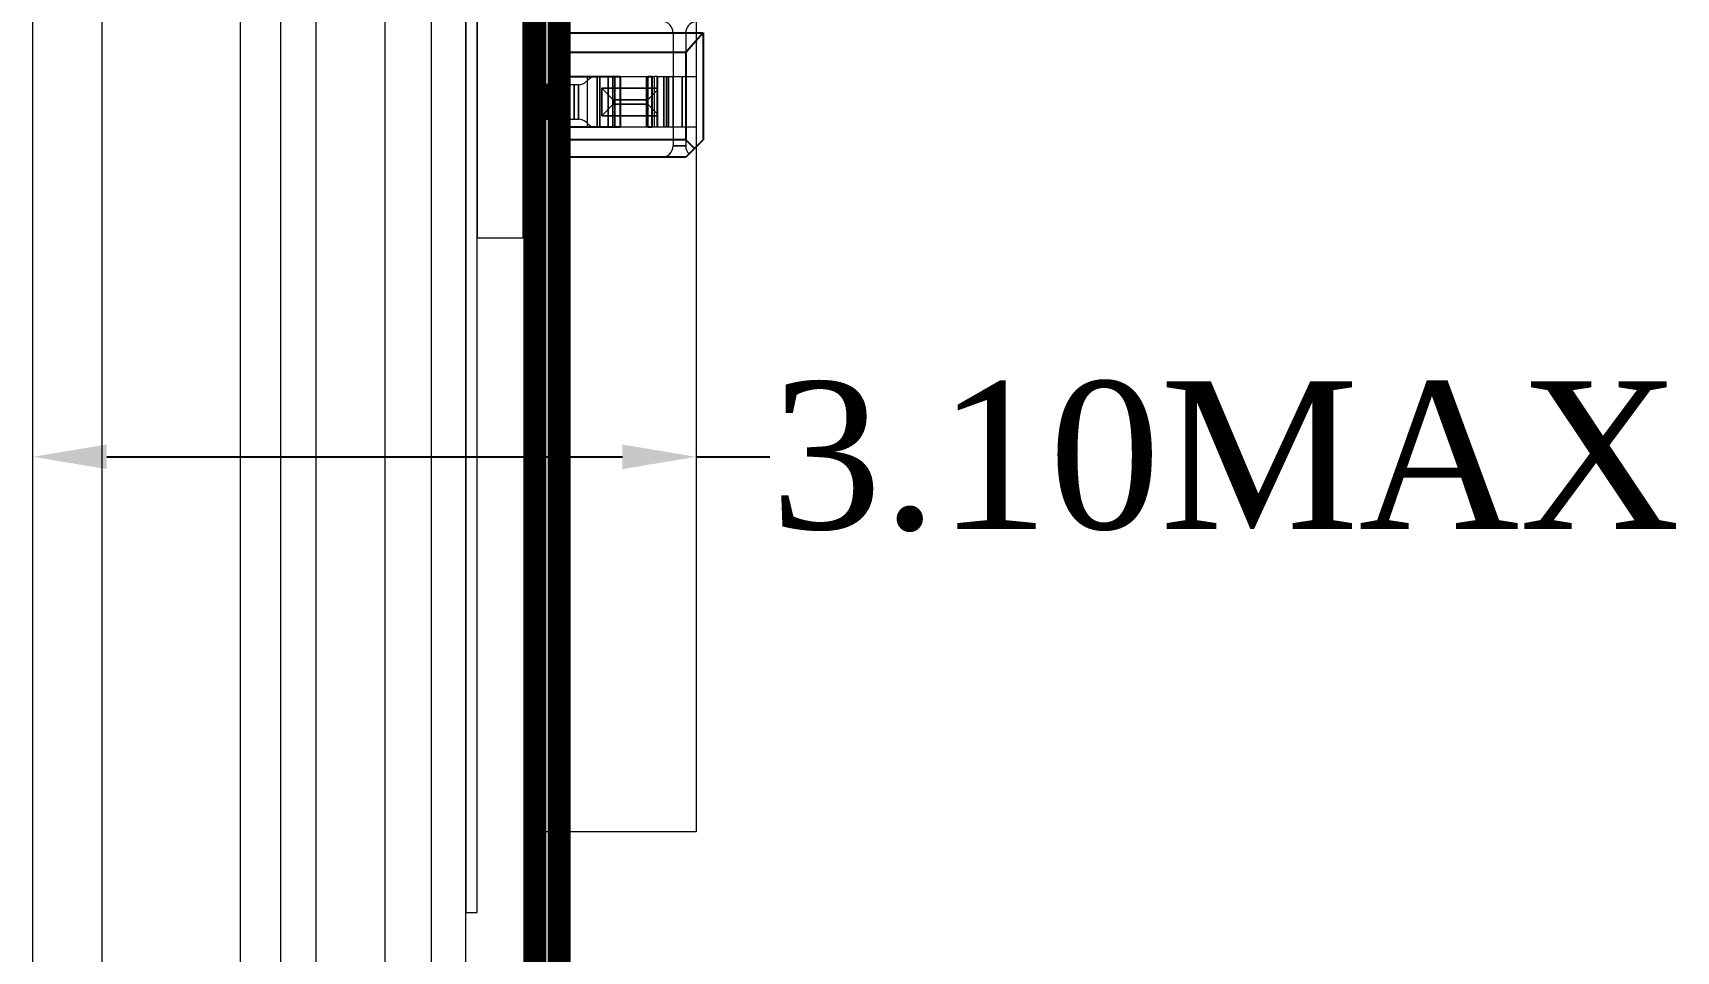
# Model space of a CAD drawing. Header units: millimetres. Extents: x 1403 to 2179, y 158 to 345.
# Drawn here: x 2070.35 to 2077.48, y 286.53 to 290.51 of the extents above; entities that cross this region are included whole.
import ezdxf

# ---------------------------------------------------------------- set-up
doc = ezdxf.new("R2010")
doc.units = ezdxf.units.MM
doc.layers.get('0').update_dxf_attribs({"lineweight": 5})
doc.layers.get('Defpoints').update_dxf_attribs({"lineweight": 5})
for name, color, linetype, lineweight in [('DIM', 3, 'Continuous', 5), ('Encap', 210, 'Continuous', 5), ('FPC', 50, 'Continuous', 5), ('ITO', 2, 'Continuous', 5), ('Layer0000', 7, 'Continuous', 25), ('lens', 6, 'Continuous', 13), ('POL', 202, 'Continuous', 5), ('TAPE-Form', 32, 'Continuous', 5)]:
    doc.layers.add(name, color=color, linetype=linetype, lineweight=lineweight)
doc.layers.add('TP-FPC', color=43, linetype='Continuous')
doc.styles.add('标注', font='times.ttf')
doc.dimstyles.new('标注', dxfattribs={"dimscale": 0, "dimtxt": 0.8, "dimasz": 0.4, "dimexe": 0.2, "dimexo": 0.2, "dimgap": 0.09, "dimtad": 0, "dimzin": 0, "dimdsep": 46, "dimtxsty": '标注', "dimcen": 0, "dimclrd": 181, "dimclre": 181, "dimclrt": 3, "dimadec": 0, "dimazin": 0, "dimtfac": 1, "dimtofl": 0, "dimtmove": 0, "dimatfit": 3, "dimfxl": 0.5, "dimtolj": 1, "dimtzin": 0, "dimarcsym": 0})

# ---------------------------------------------------------------- blocks, each defined once
blk = doc.blocks.new('R110A4K-001-PNL-V01-B')
at = {"layer": 'Encap', "lineweight": 5}
blk.add_lwpolyline([(271.7124, 294.7239), (271.4124, 294.7239), (271.4124, 266.6739), (271.7124, 266.6739)], close=True, dxfattribs=at)
at = {"layer": 'ITO', "lineweight": 5}
blk.add_lwpolyline([(271.7124, 294.7239), (271.9124, 294.7239), (271.9124, 263.7839), (271.7124, 263.7839)], close=True, dxfattribs=at)
blk = doc.blocks.new('R110A4K-001-POL-V01-B')
at = {"layer": 'POL', "lineweight": 5}
blk.add_lwpolyline([(455.7137, 294.5739), (455.8667, 294.5739), (455.8667, 267.3739), (455.7137, 267.3739)], close=True, dxfattribs=at)
at = {"layer": 'DIM', "lineweight": 5}
blk.add_blockref('R110A4K-001-PNL-V01-B', (184.4543, 0), dxfattribs=at)
blk = doc.blocks.new('R110A4K-001-FOAM-V01-B')
at = {"layer": 'TAPE-Form', "lineweight": 5}
for p, q in [((643.7185, 292.5124), (643.7185, 262.1724)), ((643.8685, 262.1724), (643.8685, 292.5124))]:
    blk.add_line(p, q, dxfattribs=at)
blk = doc.blocks.new('R110A4K-001-NH5-CVL-V01-B')
at = {"layer": 'lens', "linetype": 'Continuous'}
blk.add_lwpolyline([(1724.8237, 306.7832), (1724.8229, 267.8086, -0.414214), (1724.5229, 268.1086), (1724.5237, 306.4832, -0.414214), (1724.8237, 306.7832), (1725.3229, 306.7832), (1725.4237, 306.6824), (1725.4229, 267.9086), (1725.3229, 267.8086), (1724.8229, 267.8086)], format="xyb", dxfattribs=at)
blk = doc.blocks.new('*D144')
at = {"layer": 'Defpoints', "color": 0, "lineweight": 5, "transparency": 16777216}
for p in [(2070.3487, 288.6745), (2073.2269, 288.6745), (2073.2269, 288.6745)]:
    blk.add_point(p, dxfattribs=at)
at = {"layer": 'DIM', "color": 181, "lineweight": -2, "transparency": 16777216}
for p, q in [((2073.2269, 288.8345), (2073.2269, 288.8345)), ((2070.6687, 288.6745), (2072.9069, 288.6745)), ((2073.2269, 288.6745), (2073.5469, 288.6745))]:
    blk.add_line(p, q, dxfattribs=at)
at = {"layer": 'DIM', "color": 181, "lineweight": 5, "transparency": 16777216}
for points in [[(2070.6687, 288.7278), (2070.6687, 288.6211), (2070.3487, 288.6745)], [(2072.9069, 288.7278), (2072.9069, 288.6211), (2073.2269, 288.6745)]]:
    blk.add_solid(points, dxfattribs=at)
at = {"layer": 'DIM', "color": 3, "lineweight": 5, "transparency": 16777216, "insert": (2075.5236, 288.6745), "char_height": 0.64, "attachment_point": 5, "style": '标注'}
blk.add_mtext('\\A1;3.10MAX', dxfattribs=at)
blk = doc.blocks.new('A$C6FB60D6E')
at = {"layer": 'Layer0000', "color": 0, "linetype": 'ByBlock', "lineweight": 25}
for p, q in [((0, -6.165), (0, -5.515)), ((0.04, -5.515), (0.04, -5.94)), ((0.04, -6.025), (0.04, -5.94)), ((0.04, -5.94), (0.66, -5.94)), ((0.66, -5.94), (0.585, -6.025)), ((0.66, -5.94), (0.66, -6.405)), ((0.585, -6.025), (0.04, -6.025)), ((0.04, -6.13), (0.04, -6.025)), ((0.585, -6.025), (0.585, -6.405)), ((0.04, -6.13), (0.3, -6.13)), ((0.04, -6.165), (0.04, -6.13)), ((0.3, -6.13), (0.3, -6.35)), ((0.4203, -6.13), (0.4393, -6.13)), ((-0.02, -6.165), (-0.02, -6.315)), ((0.04, -6.165), (-0.02, -6.165)), ((0.04, -6.315), (0.04, -6.165)), ((0.04, -6.315), (-0.02, -6.315)), ((0, -6.48), (0, -6.315)), ((0.04, -6.35), (0.04, -6.315)), ((0.3, -6.35), (0.04, -6.35)), ((0.04, -6.405), (0.04, -6.35)), ((0.585, -6.405), (0.04, -6.405)), ((0.04, -6.48), (0.04, -6.405)), ((0.4393, -6.35), (0.4203, -6.35)), ((0.585, -6.405), (0.6225, -6.4425)), ((0.66, -6.405), (0.6225, -6.4425)), ((0.04, -6.48), (0, -6.48)), ((0.585, -6.48), (0.04, -6.48)), ((0.6225, -6.4425), (0.585, -6.48))]:
    blk.add_line(p, q, dxfattribs=at)
at = {"layer": 'Layer0000', "color": 0, "linetype": 'ByBlock', "lineweight": 18}
for p, q in [((0.04, -6.48), (0.04, -5.515)), ((0.66, -5.94), (0.04, -5.94)), ((0.585, -5.94), (0.53, -5.94)), ((0.585, -5.94), (0.53, -5.94)), ((0.53, -5.94), (0.53, -6.43)), ((0.585, -5.94), (0.585, -6.43)), ((0.585, -5.94), (0.585, -6.43)), ((0.585, -6.025), (0.66, -5.94)), ((0.04, -6.025), (0.585, -6.025)), ((0.585, -6.405), (0.585, -6.025)), ((0.04, -6.12), (0, -6.12)), ((0.04, -6.27), (0.04, -6.12)), ((0.3, -6.13), (0.04, -6.13)), ((0.1576, -6.13), (0.1576, -6.35)), ((0.2001, -6.35), (0.2001, -6.13)), ((0.2001, -6.13), (0.2001, -6.35)), ((0.2118, -6.13), (0.2118, -6.35)), ((0.2118, -6.35), (0.2118, -6.13)), ((0.2483, -6.35), (0.2483, -6.13)), ((0.2483, -6.13), (0.2483, -6.35)), ((0.2683, -6.35), (0.2683, -6.13)), ((0.2683, -6.13), (0.2683, -6.35)), ((0.2766, -6.35), (0.2766, -6.13)), ((0.2766, -6.13), (0.2766, -6.35)), ((0.3, -6.13), (0.415, -6.13)), ((0.3, -6.35), (0.3, -6.13)), ((0.415, -6.35), (0.415, -6.13)), ((0.415, -6.13), (0.415, -6.35)), ((0.415, -6.13), (0.4203, -6.13)), ((0.4203, -6.35), (0.4203, -6.13)), ((0.4203, -6.13), (0.4203, -6.35)), ((0.4364, -6.13), (0.4364, -6.35)), ((0.4393, -6.13), (0.4393, -6.35)), ((0.4393, -6.13), (0.4485, -6.13)), ((0.4605, -6.13), (0.4485, -6.13)), ((0.4485, -6.13), (0.4485, -6.35)), ((0.4605, -6.13), (0.4605, -6.35)), ((0.4605, -6.35), (0.4605, -6.13)), ((0.4605, -6.13), (0.4897, -6.13)), ((0.4624, -6.18), (0.4624, -6.13)), ((0.4624, -6.13), (0.4624, -6.35)), ((0.4897, -6.35), (0.4897, -6.13)), ((0.4897, -6.13), (0.4897, -6.35)), ((0.4897, -6.13), (0.5017, -6.13)), ((0.5017, -6.35), (0.5017, -6.13)), ((0.5017, -6.13), (0.5017, -6.35)), ((0.5017, -6.13), (0.53, -6.13)), ((0.51, -6.35), (0.51, -6.13)), ((0.51, -6.35), (0.51, -6.13)), ((0.51, -6.13), (0.51, -6.35)), ((0.51, -6.13), (0.51, -6.35)), ((0.53, -6.35), (0.53, -6.13)), ((0.53, -6.35), (0.53, -6.13)), ((0.53, -6.13), (0.53, -6.35)), ((0.53, -6.13), (0.53, -6.35)), ((0.53, -6.13), (0.63, -6.13)), ((0.57, -6.35), (0.57, -6.13)), ((0.57, -6.13), (0.57, -6.35)), ((0.63, -6.13), (0.63, -6.35)), ((0, -6.165), (0, -6.315)), ((0, -6.165), (0, -6.315)), ((0, -6.315), (0, -6.165)), ((0.04, -6.315), (0.04, -6.165)), ((0.04, -6.165), (0.06, -6.165)), ((0.06, -6.165), (0.06, -6.315)), ((0.1193, -6.165), (0.06, -6.165)), ((0.1, -6.165), (0.1, -6.315)), ((0.1, -6.315), (0.1, -6.165)), ((0.12, -6.315), (0.12, -6.165)), ((0.12, -6.165), (0.12, -6.315)), ((0.22, -6.18), (0.27, -6.23)), ((0.22, -6.18), (0.46, -6.18)), ((0.22, -6.3), (0.22, -6.18)), ((0.27, -6.23), (0.22, -6.18)), ((0.46, -6.18), (0.22, -6.18)), ((0.22, -6.18), (0.22, -6.3)), ((0.46, -6.19), (0.42, -6.23)), ((0.46, -6.19), (0.42, -6.23)), ((0.46, -6.18), (0.46, -6.3)), ((0.46, -6.18), (0.46, -6.19)), ((0.46, -6.19), (0.46, -6.29)), ((0, -6.27), (0.04, -6.27)), ((0.04, -6.27), (0, -6.27)), ((0.04, -6.42), (0.04, -6.27)), ((0.27, -6.25), (0.22, -6.3)), ((0.22, -6.3), (0.27, -6.25)), ((0.27, -6.23), (0.27, -6.25)), ((0.27, -6.23), (0.42, -6.23)), ((0.27, -6.25), (0.27, -6.23)), ((0.42, -6.23), (0.27, -6.23)), ((0.42, -6.25), (0.27, -6.25)), ((0.27, -6.25), (0.42, -6.25)), ((0.42, -6.23), (0.42, -6.25)), ((0.42, -6.25), (0.42, -6.23)), ((0.46, -6.29), (0.42, -6.25)), ((0.46, -6.29), (0.42, -6.25)), ((0.06, -6.315), (0.04, -6.315)), ((0.06, -6.315), (0.1193, -6.315)), ((0.46, -6.3), (0.22, -6.3)), ((0.22, -6.3), (0.46, -6.3)), ((0.46, -6.29), (0.46, -6.3)), ((0.4624, -6.35), (0.4624, -6.3)), ((0.04, -6.35), (0.3, -6.35)), ((0.04, -6.405), (0.585, -6.405)), ((0.415, -6.35), (0.3, -6.35)), ((0.4203, -6.35), (0.415, -6.35)), ((0.4485, -6.35), (0.4393, -6.35)), ((0.4605, -6.35), (0.4485, -6.35)), ((0.4897, -6.35), (0.4605, -6.35)), ((0.5017, -6.35), (0.4897, -6.35)), ((0.53, -6.35), (0.5017, -6.35)), ((0.63, -6.35), (0.53, -6.35)), ((0.6225, -6.4425), (0.585, -6.405)), ((0, -6.42), (0.04, -6.42)), ((0.04, -6.42), (0, -6.42)), ((0.04, -6.48), (0.04, -6.42)), ((0.53, -6.43), (0.585, -6.43)), ((0.585, -6.43), (0.53, -6.43))]:
    blk.add_line(p, q, dxfattribs=at)
for centre, radius, start, end in [((0.48, -5.94), 0.05, 0, 90), ((0.635, -5.94), 0.05, 104.47751, 180.00002), ((0.635, -5.94), 0.05, 116.5611, 180.00056), ((0.1957, -6.18), 0.05, 90, 135), ((0.1193, -6.115), 0.05, 270.81441, 315), ((0.1193, -6.365), 0.05, 45, 89.1856), ((0.1957, -6.3), 0.05, 225, 270), ((0.48, -6.43), 0.05, 270, 0), ((0.6329, -6.4309), 0.048, 178.9825, 226.0175), ((0.6329, -6.4309), 0.048, 178.9825, 226.0175)]:
    blk.add_arc(centre, radius, start, end, dxfattribs=at)

msp = doc.modelspace()

# ---------------------------------------------------------------- linework, layer by layer
at = {"color": 3}
msp.add_lwpolyline([(2072.4769, 296.8045), (2072.2769, 296.8045), (2072.2769, 289.6245), (2072.4769, 289.6245)], close=True, dxfattribs=at)
at = {"color": 6}
msp.add_lwpolyline([(2072.2769, 296.6545), (2072.2269, 296.6545), (2072.2269, 286.6971), (2072.2769, 286.6971)], close=True, dxfattribs=at)
at = {"color": 0}
msp.add_lwpolyline([(2072.5269, 295.0471), (2073.2269, 295.0471), (2073.2269, 287.0471), (2072.5269, 287.0471)], close=True, dxfattribs=at)
at = {"layer": 'FPC', "linetype": 'Continuous', "const_width": 0.1}
msp.add_lwpolyline([(2071.8419, 281.1251), (2071.8419, 279.7751, 0.414214), (2072.0419, 279.5751), (2072.1269, 279.5751, 0.414214), (2072.5269, 279.9751), (2072.5269, 296.9545)], format="xyb", dxfattribs=at)
at = {"layer": 'TP-FPC', "color": 2, "const_width": 0.1}
msp.add_lwpolyline([(2071.5369, 283.7151), (2071.5369, 279.9786, 0.414214), (2072.0369, 279.4786), (2072.1329, 279.4786, 0.414214), (2072.6329, 279.9786), (2072.6329, 294.0471)], format="xyb", dxfattribs=at)

# ---------------------------------------------------------------- block references
at = {"color": 0}
msp.add_blockref('A$C6FB60D6E', (2072.5969, 296.4545), dxfattribs=at)
at = {"layer": 'DIM', "lineweight": 5}
for name, p in [('R110A4K-001-NH5-CVL-V01-B', (345.8255, 5.9964)), ('R110A4K-001-POL-V01-B', (1615.7102, 16.5412)), ('R110A4K-001-FOAM-V01-B', (1428.3584, 18.4527))]:
    msp.add_blockref(name, p, dxfattribs=at)

# ---------------------------------------------------------------- dimensions: what is measured, and where the dimension line sits
at = {"layer": 'DIM', "color": 0, "lineweight": 5}
dim = msp.add_linear_dim(base=(2073.2269, 288.6745), p1=(2070.3487, 288.6745), p2=(2073.2269, 288.6745), text='3.10MAX', dimstyle='标注', override={"dimscale": 0.8}, dxfattribs=at)
dim.commit()
dim.dimension.update_dxf_attribs({"geometry": '*D144', "text_midpoint": (2075.5236, 288.6745)})

doc.saveas('drawing.dxf')
